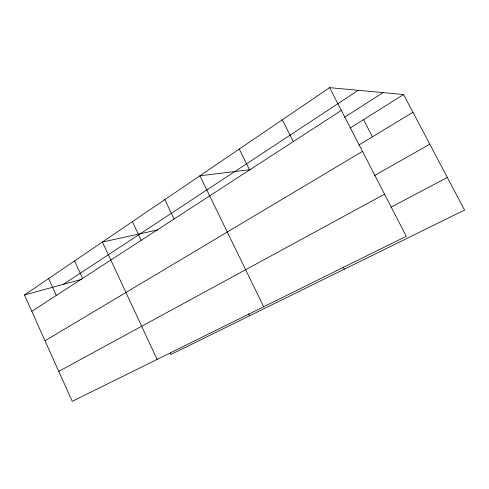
<?xml version="1.0" encoding="UTF-8"?>
<svg xmlns="http://www.w3.org/2000/svg" width="489" height="489" viewBox="0 0 489 489"><rect width="100%" height="100%" fill="white"/><g stroke="black" fill="none" stroke-linecap="round" stroke-linejoin="round"><path stroke-width="0.73" d="M329.617 87.659L406.292 236.303L72.231 401.341L24.45 294.989L329.617 87.659L403.596 94.53L464.55 210.062L170.997 354.439L170.349 353.064M63.442 284.305L358.235 90.318M31.803 311.359L341.34 110.392M344.653 117.213L383.052 92.623M350.075 128.057L403.596 94.53M358.828 145.019L412.96 112.281M45.019 340.766L362.477 151.364M374.556 175.514L429.8 144.2M58.766 371.359L384.556 194.17M390.925 207.25L447.343 177.446M24.45 294.989L81.736 279.292M157.8 229.94L102.421 242.018L157.11 359.409M250.82 169.591L199.897 175.789L263.681 306.756M363.541 119.622L372.447 136.786M282.312 119.799L293.314 141.572M343.321 267.177L344.335 269.188M239.255 149.047L249.61 169.946M248.644 313.749L249.622 315.772M164.805 199.634L174.078 218.986M132.409 221.639L141.229 240.313M74.572 260.937L82.598 278.382M48.643 278.547L56.321 295.442"/></g></svg>
